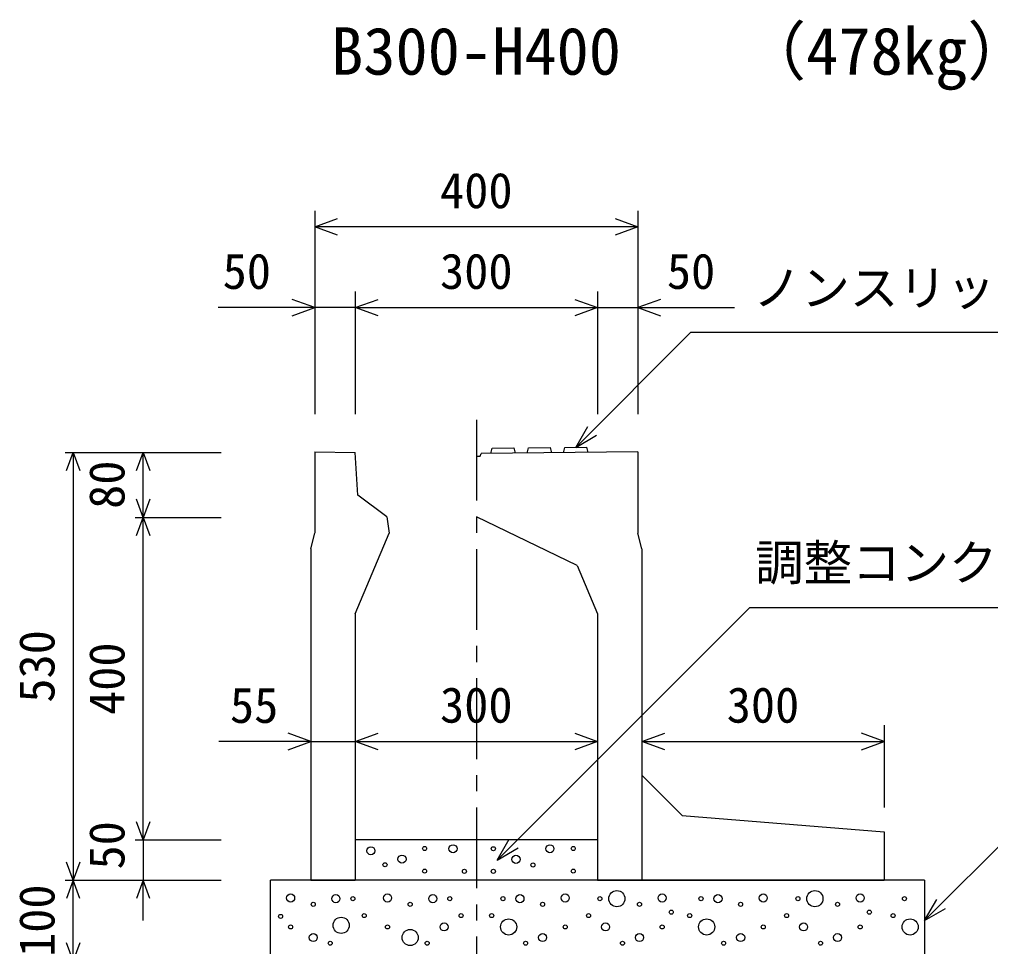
# Model space of a CAD drawing. Units: millimetres, scale not verified. Extents: x -16800 to 16800, y -5940 to 5940.
# Drawn here: x 4384 to 5587, y 2966 to 4115 of the extents above; entities that cross this region are included whole.
import ezdxf
from ezdxf.enums import TextEntityAlignment as Align

# ---------------------------------------------------------------- set-up
doc = ezdxf.new("R2010")
doc.units = ezdxf.units.MM
doc.header["$LTSCALE"] = 20
doc.linetypes.add('CHAIN1', pattern=[8, 5, -1, 1, -1])
for name, color, linetype, lineweight in [('0-0_DIM', 7, 'Continuous', 25), ('0-2_HATCH', 6, 'Continuous', 25), ('0-5_OUTLINE', 3, 'Continuous', 25), ('0-6_TXT', 7, 'Continuous', 25)]:
    doc.layers.add(name, color=color, linetype=linetype, lineweight=lineweight)
doc.styles.add('ＭＳ ゴシック', font='')
doc.styles.get('ＭＳ ゴシック').set_extended_font_data('MS Gothic')

msp = doc.modelspace()

# ---------------------------------------------------------------- linework, layer by layer
at = {"layer": '0-0_DIM'}
for p, q in [((4750, 3877.83), (4750, 3626.09)), ((5150, 3877.83), (5150, 3626.09)), ((5150, 3857.83), (4750, 3857.83)), ((4800, 3777.83), (4800, 3626.09)), ((5100, 3777.83), (5100, 3626.09)), ((4750, 3757.83), (4630.34, 3757.83)), ((4800, 3757.83), (4750, 3757.83)), ((4800, 3757.83), (5100, 3757.83)), ((5100, 3757.83), (5150, 3757.83)), ((5150, 3757.83), (5269.66, 3757.83)), ((5072.95, 3584.81), (5215.16, 3727.03)), ((5772.05, 3727.03), (5215.16, 3727.03)), ((5072.95, 3584.81), (5087.95, 3610.79)), ((5072.95, 3584.81), (5098.93, 3599.81)), ((4440.8, 3578.62), (4634.13, 3578.62)), ((4450.8, 3578.62), (4450.8, 3048.62)), ((4537.46, 3498.12), (4537.46, 3578.62)), ((4527.46, 3498.12), (4634.13, 3498.12)), ((4537.46, 3098.62), (4537.46, 3498.12)), ((5455, 3240.58), (5455, 3138.62)), ((4745, 3220.58), (4630.94, 3220.58)), ((4745, 3220.58), (4800, 3220.58)), ((4800, 3220.58), (5100, 3220.58)), ((5155, 3220.58), (5455, 3220.58)), ((5668.65, 3162.27), (5505, 2998.62)), ((4527.46, 3098.62), (4634.13, 3098.62)), ((4537.46, 3098.62), (4537.46, 3048.62)), ((4975.74, 3073.62), (4990.74, 3099.6)), ((4975.74, 3073.62), (5001.72, 3088.62)), ((4440.8, 3048.62), (4634.13, 3048.62)), ((4450.8, 2948.62), (4450.8, 3048.62)), ((4537.46, 2998.62), (4537.46, 3048.62)), ((5505, 2998.62), (5520, 3024.6)), ((5505, 2998.62), (5530.98, 3013.62))]:
    msp.add_line(p, q, dxfattribs=at)
at = {"layer": '0-0_DIM', "linetype": 'CHAIN1'}
msp.add_line((4950, 3618.77), (4950, 2743.47), dxfattribs=at)
at = {"layer": '0-0_DIM'}
for points in [[(4778.23, 3847.57), (4750.04, 3857.83), (4778.23, 3868.09)], [(5121.85, 3868.09), (5150.04, 3857.83), (5121.85, 3847.57)], [(4721.81, 3747.57), (4750, 3757.83), (4721.81, 3768.09)], [(4828.19, 3747.57), (4800, 3757.83), (4828.19, 3768.09)], [(5071.88, 3768.09), (5100.08, 3757.83), (5071.88, 3747.57)], [(5178.12, 3768.09), (5149.92, 3757.83), (5178.12, 3747.57)], [(4442.59, 3556.07), (4450.8, 3578.62), (4459.01, 3556.07)], [(4529.26, 3556.07), (4537.46, 3578.62), (4545.67, 3556.07)], [(4545.67, 3520.67), (4537.46, 3498.12), (4529.26, 3520.67)], [(4529.26, 3475.57), (4537.46, 3498.12), (4545.67, 3475.57)], [(4975.74, 3073.62), (5288.43, 3386.32), (5927.64, 3386.32)], [(4716.81, 3210.32), (4745, 3220.58), (4716.81, 3230.84)], [(4828.19, 3210.32), (4800, 3220.58), (4828.19, 3230.84)], [(5071.81, 3230.84), (5100, 3220.58), (5071.81, 3210.32)], [(5183.19, 3210.32), (5155, 3220.58), (5183.19, 3230.84)], [(5426.81, 3210.32), (5455, 3220.58), (5426.81, 3230.84)], [(4545.67, 3121.17), (4537.46, 3098.62), (4529.26, 3121.17)], [(4459.01, 3071.17), (4450.8, 3048.62), (4442.59, 3071.17)], [(4459.01, 3026.07), (4450.8, 3048.62), (4442.59, 3026.07)], [(4545.67, 3026.07), (4537.46, 3048.62), (4529.26, 3026.07)], [(4459.01, 2971.17), (4450.8, 2948.62), (4442.59, 2971.17)]]:
    msp.add_lwpolyline(points, dxfattribs=at)
at = {"layer": '0-2_HATCH'}
for p, q in [((5013, 3577.7), (5014.5, 3584.22)), ((5058, 3578.16), (5059.5, 3584.68))]:
    msp.add_line(p, q, dxfattribs=at)
for points in [[(4968, 3577.24), (4969.45, 3583.76), (4996.45, 3584.03), (4998, 3577.55)], [(5014.45, 3584.22), (5041.45, 3584.49), (5043, 3578.01)], [(5059.45, 3584.68), (5086.45, 3584.95), (5088, 3578.47)]]:
    msp.add_lwpolyline(points, dxfattribs=at)
for centre, radius in [((4921.09, 3087.65), 5), ((5041.09, 3087.65), 5), ((4819.37, 3085.12), 5), ((4857.89, 3074.8), 5), ((4885.93, 3087.93), 2.5), ((4971, 3087.65), 2.5), ((4999.04, 3074.52), 5), ((5069.95, 3087.93), 2.5), ((4836.86, 3067.8), 2.5), ((5020.07, 3067.51), 2.5), ((4885.93, 3059.92), 2.5), ((4935.11, 3059.64), 2.5), ((4971, 3059.64), 2.5), ((5069.95, 3059.92), 2.5), ((4719.97, 3026.67), 5), ((4776.04, 3025.8), 5), ((4839.97, 3026.67), 5), ((4896.04, 3025.8), 5), ((5003.96, 3025.8), 5), ((5060.03, 3026.67), 5), ((5123.96, 3025.8), 10), ((5180.03, 3026.67), 5), ((5249.18, 3025.8), 5), ((5305.26, 3026.67), 5), ((5369.18, 3025.8), 10), ((5425.26, 3026.67), 5), ((4748.01, 3018.8), 2.5), ((4797.07, 3025.8), 2.5), ((4868.01, 3018.8), 2.5), ((4917.07, 3025.8), 2.5), ((4982.93, 3025.8), 2.5), ((5031.99, 3018.8), 2.5), ((5102.93, 3025.8), 2.5), ((5151.99, 3018.8), 2.5), ((5228.15, 3025.8), 2.5), ((5277.22, 3018.8), 2.5), ((5348.15, 3025.8), 2.5), ((5397.22, 3018.8), 2.5), ((5480.08, 3025.8), 2.5), ((4811.09, 3004.79), 2.5), ((4931.09, 3004.79), 2.5), ((4968.91, 3004.79), 2.5), ((5088.91, 3004.79), 2.5), ((5191.37, 3009.11), 2.5), ((5214.13, 3004.79), 2.5), ((5334.13, 3004.79), 2.5), ((5436.6, 3009.11), 2.5), ((5466.06, 3004.79), 2.5), ((4707.55, 3003.88), 2.5), ((4782.58, 2992.79), 10), ((4910.06, 2990.78), 5), ((4989.94, 2990.78), 10), ((5109.94, 2990.78), 5), ((5235.16, 2990.78), 10), ((5355.16, 2990.78), 5), ((5487.09, 2990.78), 10), ((4719.97, 2990.78), 2.5), ((4748.01, 2977.65), 5), ((4839.97, 2990.78), 2.5), ((4868.01, 2977.65), 10), ((5031.99, 2977.65), 5), ((5060.03, 2990.78), 2.5), ((5151.99, 2977.65), 5), ((5180.03, 2990.78), 2.5), ((5277.22, 2977.65), 5), ((5305.26, 2990.78), 2.5), ((5397.22, 2977.65), 5), ((5425.26, 2990.78), 2.5), ((4769.03, 2970.65), 2.5), ((4889.03, 2970.65), 2.5), ((5010.97, 2970.65), 2.5), ((5130.97, 2970.65), 2.5), ((5256.19, 2970.65), 2.5), ((5376.19, 2970.65), 2.5)]:
    msp.add_circle(centre, radius, dxfattribs=at)
at = {"layer": '0-5_OUTLINE'}
for p, q in [((4750, 3579.12), (4750, 3479.12)), ((4750, 3579.12), (4800, 3578.62)), ((5150, 3579.12), (4956, 3577.18)), ((5150, 3579.12), (5150, 3478.62)), ((4839, 3498.62), (4842, 3478.62)), ((5074.8, 3438.62), (4950, 3498.62)), ((4745, 3459.12), (4750, 3478.62)), ((4800, 3378.62), (4842, 3478.62)), ((5155, 3459.12), (5150, 3478.62)), ((4745, 3459.12), (4745, 3048.62)), ((5155, 3459.12), (5155, 3048.62)), ((5074.8, 3438.62), (5100, 3378.62)), ((4800, 3378.62), (4800, 3048.62)), ((5100, 3378.62), (5100, 3048.62)), ((5155, 3178.62), (5205, 3128.62)), ((5205, 3128.62), (5455, 3108.62)), ((5455, 3108.62), (5455, 3048.62)), ((5100, 3098.62), (4800, 3098.62)), ((5505, 3048.62), (4695, 3048.62)), ((4695, 2948.62), (4695, 3048.62)), ((4745, 3048.62), (4800, 3048.62)), ((5100, 3048.62), (5455, 3048.62)), ((5505, 3048.62), (5505, 2948.62))]:
    msp.add_line(p, q, dxfattribs=at)
for points in [[(4839, 3498.62), (4803, 3525.75), (4800, 3578.62)], [(4950, 3573.92), (4954.5, 3573.92), (4956, 3577.18)]]:
    msp.add_lwpolyline(points, dxfattribs=at)

# ---------------------------------------------------------------- texts
at = {"layer": '0-0_DIM', "style": 'ＭＳ ゴシック'}
for s, p in [('400', (4905, 3867.83)), ('50', (4635.81, 3767.83)), ('300', (4905, 3767.83)), ('50', (5185.91, 3767.83)), ('ノンスリップ', (5292.47, 3747.21)), ('調整コンクリート', (5295.15, 3406.83)), ('55', (4644.85, 3230.28)), ('300', (4905, 3230.58)), ('300', (5260, 3230.58))]:
    msp.add_text(s, height=43.99, dxfattribs=at).set_placement(p, align=Align.BOTTOM_LEFT)
for s, p in [('80', (4527.46, 3508.62)), ('530', (4440.8, 3268.62)), ('400', (4527.46, 3253.37)), ('50', (4527.46, 3061.95)), ('100', (4440.8, 2953.62))]:
    msp.add_text(s, height=43.99, rotation=90, dxfattribs=at).set_placement(p, align=Align.BOTTOM_LEFT)
at = {"layer": '0-6_TXT', "style": 'ＭＳ ゴシック'}
for s, p in [('（478kg）', (5278.37, 4028.77)), ('B300-H400', (4770, 4028.77))]:
    msp.add_text(s, height=58.65, dxfattribs=at).set_placement(p, align=Align.BOTTOM_LEFT)

doc.saveas('drawing.dxf')
